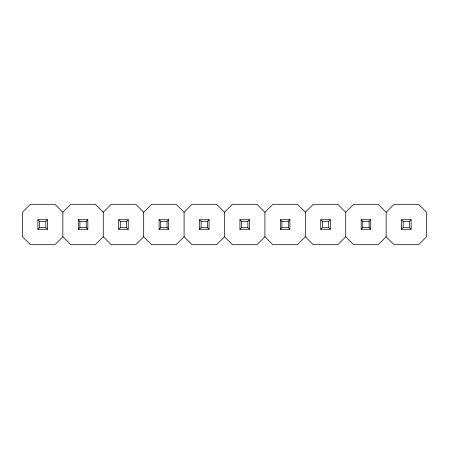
<?xml version="1.0" encoding="UTF-8"?>
<svg xmlns="http://www.w3.org/2000/svg" width="449" height="449" viewBox="0 0 449 449"><rect width="100%" height="100%" fill="white"/><g stroke="black" fill="none" stroke-linecap="round" stroke-linejoin="round"><path stroke-width="0.67" d="M37.884 229.271L39.473 227.682L39.473 221.318L37.884 219.729L47.426 219.729L47.426 229.271L37.884 229.271L37.884 219.729M39.473 221.318L45.837 221.318L47.426 219.729M62.86 212.248L70.813 204.295L95.317 204.295L103.27 212.248L103.27 236.752L95.317 244.705L70.813 244.705L62.86 236.752L62.86 212.248L54.907 204.295L30.403 204.295L22.45 212.248L22.45 236.752L30.403 244.705L54.907 244.705L62.86 236.752M78.294 229.271L79.883 227.682L86.247 227.682L87.836 229.271L87.836 219.729L78.294 219.729L78.294 229.271L87.836 229.271M78.294 219.729L79.883 221.318L86.247 221.318L87.836 219.729M103.27 212.248L111.223 204.295L135.727 204.295L143.68 212.248L143.68 236.752L135.727 244.705L111.223 244.705L103.27 236.752M118.704 229.271L120.293 227.682L126.657 227.682L128.246 229.271L128.246 219.729L118.704 219.729L118.704 229.271L128.246 229.271M126.657 227.682L126.657 221.318L128.246 219.729M143.68 212.248L151.633 204.295L176.137 204.295L184.09 212.248L184.09 236.752L176.137 244.705L151.633 244.705L143.68 236.752M159.114 229.271L160.703 227.682L167.067 227.682L168.656 229.271L159.114 229.271L159.114 219.729L168.656 219.729L168.656 229.271M167.067 227.682L167.067 221.318L168.656 219.729M184.09 212.248L192.043 204.295L216.547 204.295L224.5 212.248L224.5 236.752L216.547 244.705L192.043 244.705L184.09 236.752M199.524 229.271L201.113 227.682L207.477 227.682L209.066 229.271L199.524 229.271L199.524 219.729L209.066 219.729L209.066 229.271M207.477 227.682L207.477 221.318L209.066 219.729M224.5 212.248L232.453 204.295L256.957 204.295L264.91 212.248L264.91 236.752L256.957 244.705L232.453 244.705L224.5 236.752M239.934 229.271L241.523 227.682L247.887 227.682L249.476 229.271L249.476 219.729L239.934 219.729L239.934 229.271L249.476 229.271M239.934 219.729L241.523 221.318L247.887 221.318L249.476 219.729M264.91 212.248L272.863 204.295L297.367 204.295L305.32 212.248L305.32 236.752L313.273 244.705L337.777 244.705L345.73 236.752L345.73 212.248L353.683 204.295L378.187 204.295L386.14 212.248L386.14 236.752L378.187 244.705L353.683 244.705L345.73 236.752M280.344 229.271L281.933 227.682L281.933 221.318L280.344 219.729L289.886 219.729L289.886 229.271L280.344 229.271L280.344 219.729M281.933 221.318L288.297 221.318L289.886 219.729M305.32 212.248L313.273 204.295L337.777 204.295L345.73 212.248M305.32 236.752L297.367 244.705L272.863 244.705L264.91 236.752M320.754 229.271L322.343 227.682L322.343 221.318L320.754 219.729L330.296 219.729L330.296 229.271L320.754 229.271L320.754 219.729M322.343 221.318L328.707 221.318L330.296 219.729M361.164 229.271L362.753 227.682L362.753 221.318L361.164 219.729L370.706 219.729L370.706 229.271L361.164 229.271L361.164 219.729M362.753 221.318L369.117 221.318L370.706 219.729M386.14 212.248L394.093 204.295L418.597 204.295L426.55 212.248L426.55 236.752L418.597 244.705L394.093 244.705L386.14 236.752M401.574 229.271L403.163 227.682L409.527 227.682L411.116 229.271L401.574 229.271L401.574 219.729L411.116 219.729L411.116 229.271M401.574 219.729L403.163 221.318L409.527 221.318L411.116 219.729M118.704 219.729L120.293 221.318L126.657 221.318M159.114 219.729L160.703 221.318L167.067 221.318M199.524 219.729L201.113 221.318L207.477 221.318M39.473 227.682L45.837 227.682L47.426 229.271M281.933 227.682L288.297 227.682L289.886 229.271M322.343 227.682L328.707 227.682L330.296 229.271M362.753 227.682L369.117 227.682L370.706 229.271M409.527 221.318L409.527 227.682M403.163 221.318L403.163 227.682M369.117 221.318L369.117 227.682M328.707 221.318L328.707 227.682M288.297 221.318L288.297 227.682M247.887 221.318L247.887 227.682M241.523 221.318L241.523 227.682M201.113 221.318L201.113 227.682M160.703 221.318L160.703 227.682M120.293 221.318L120.293 227.682M86.247 221.318L86.247 227.682M79.883 221.318L79.883 227.682M45.837 221.318L45.837 227.682"/></g></svg>
